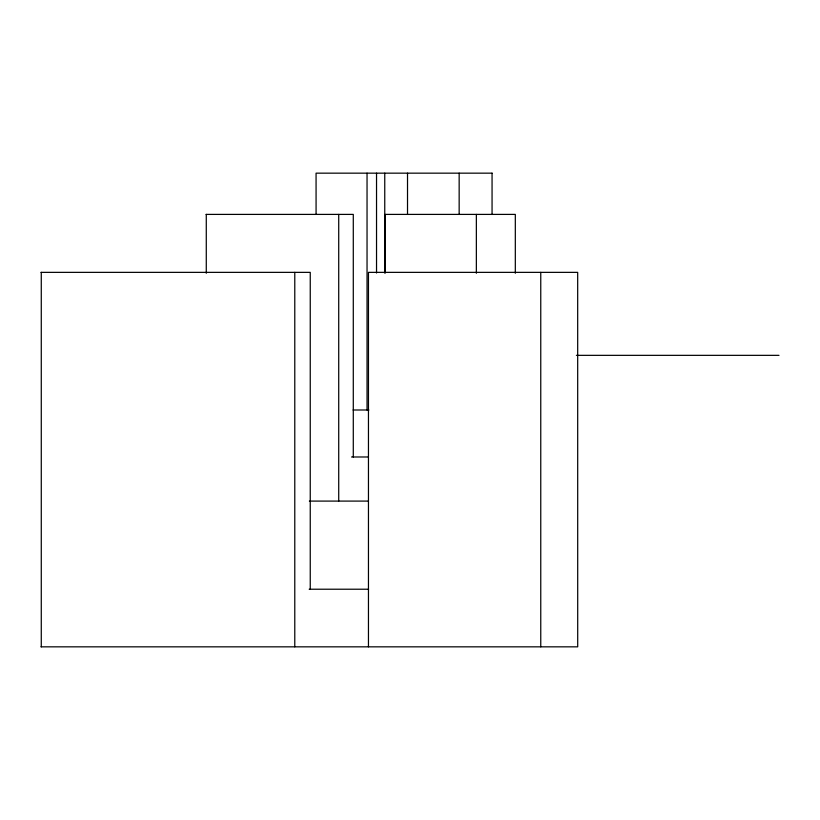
<?xml version="1.0" encoding="UTF-8"?>
<svg xmlns="http://www.w3.org/2000/svg" width="820" height="820" viewBox="0 0 820 820"><rect width="100%" height="100%" fill="white"/><g stroke="black" fill="none" stroke-linecap="round" stroke-linejoin="round"><path stroke-width="1.23" d="M492.072 173.163L316.069 173.163L316.079 214.133M206.076 214.399L353.287 214.399L353.287 456.986M41 272.363L310.247 272.363L310.247 589.221M576.399 355.347L779 355.347M353.092 410L368.877 410M351.554 456.986L368.293 456.986M309.365 501.092L368.313 501.092M309.181 589.221L368.569 589.221M41 646.836L577.71 646.836L577.68 272.363L368.457 272.363L368.457 646.836M540.759 272.363L540.759 646.836M515.319 273.275L515.319 214.399L385.051 214.399L385.051 273.275M492.061 173.163L492.061 214.133M476.358 214.399L476.358 273.275M459.159 173.163L459.159 214.133M407.519 173.163L407.519 214.133M384.754 173.163L384.754 272.722M376.534 173.163L376.534 273.019M367.042 173.163L367.042 410M338.721 214.399L338.721 501.092M294.78 272.363L294.78 646.836M206.281 214.399L206.281 273.275M41.277 272.363L41.277 646.836"/></g></svg>
